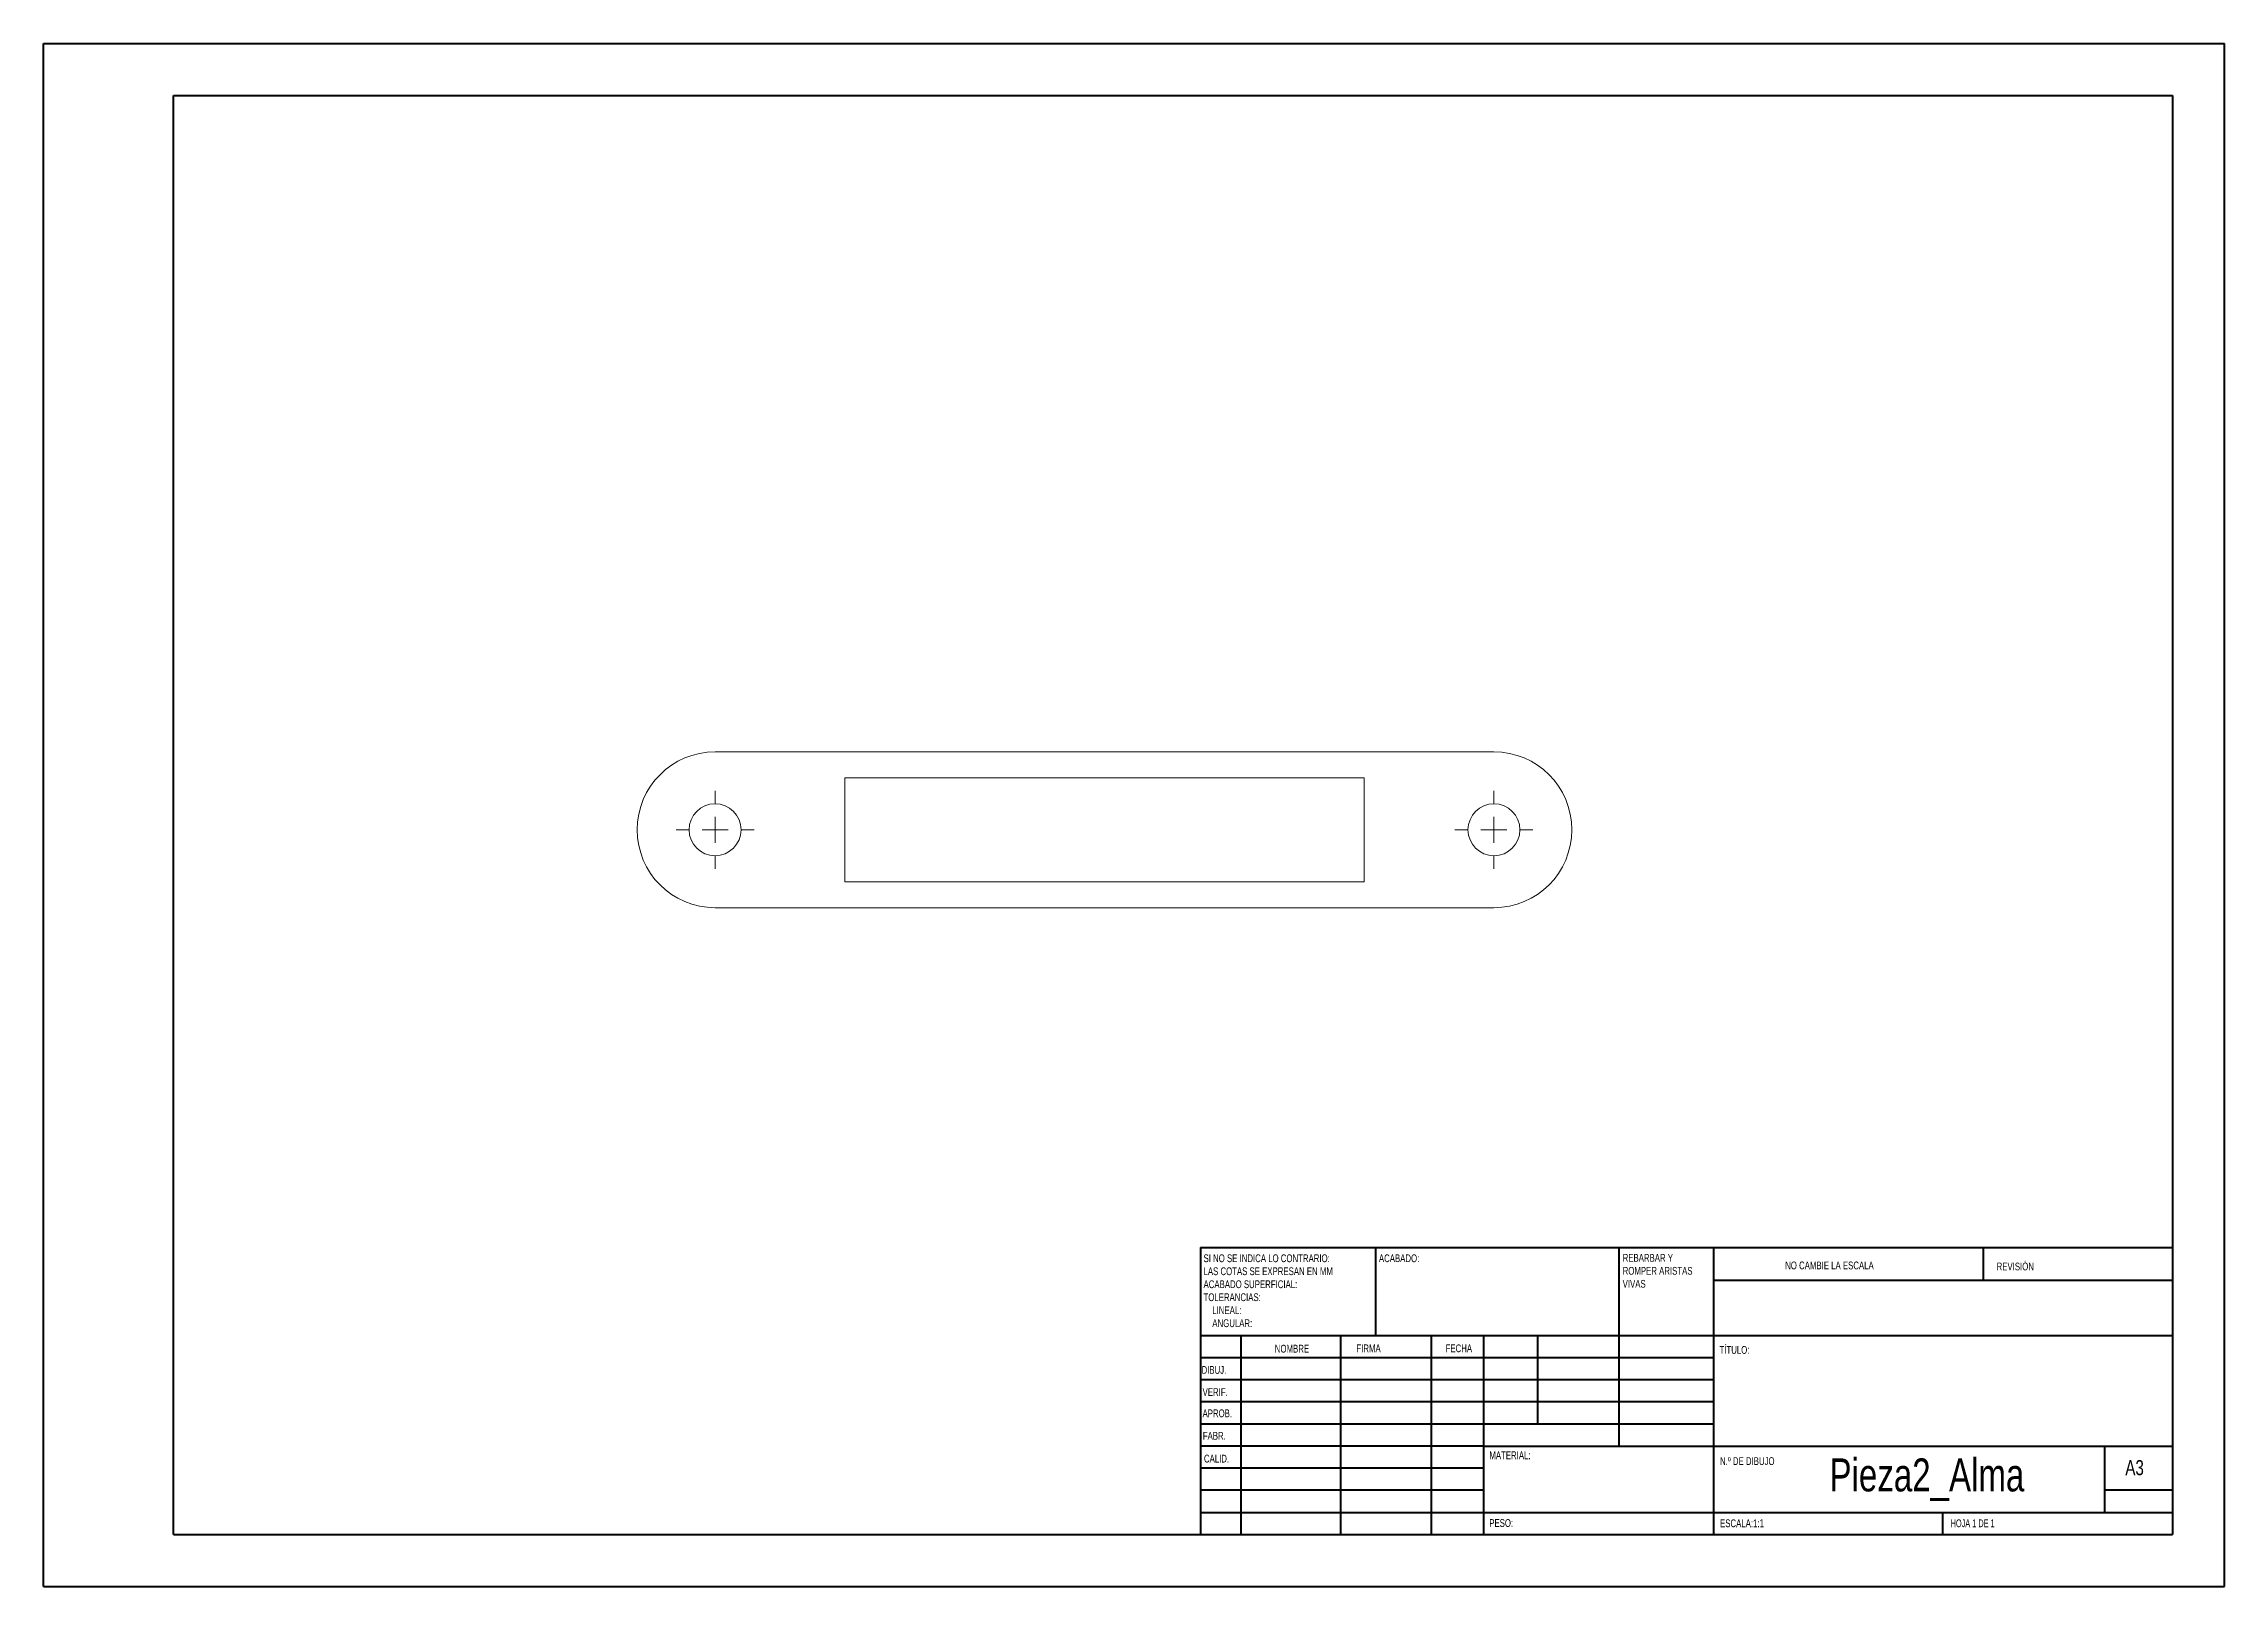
# Model space of a CAD drawing. Header units: millimetres. Extents: x 0 to 420, y 0 to 297.
import ezdxf

# ---------------------------------------------------------------- set-up
doc = ezdxf.new("R2010")
doc.units = ezdxf.units.MM
doc.styles.add('SLDTEXTSTYLE0', font='TXT', dxfattribs={"width": 0.75})
doc.styles.add('SLDTEXTSTYLE1', font='TXT', dxfattribs={"width": 0.681818})

# ---------------------------------------------------------------- blocks, each defined once
blk = doc.blocks.new('SW_NOTE_0')
at = {"color": 0, "linetype": 'Continuous', "lineweight": 0, "char_height": 1.5, "attachment_point": 1, "style": 'SLDTEXTSTYLE0'}
for s, insert in [('REBARBAR Y', (0, 1.93)), ('VIVAS', (0, -3.07)), ('ROMPER ARISTAS', (0, -0.57))]:
    blk.add_mtext(s, dxfattribs=dict(at, insert=insert))
blk = doc.blocks.new('SW_NOTE_1')
at = {"color": 0, "linetype": 'Continuous', "lineweight": 0, "char_height": 1.5, "attachment_point": 1, "style": 'SLDTEXTSTYLE0'}
for s, insert in [('SI NO SE INDICA LO CONTRARIO:', (0, 1.93)), ('ACABADO SUPERFICIAL:', (0, -3.07)), ('LAS COTAS SE EXPRESAN EN MM', (0, -0.57)), ('TOLERANCIAS:', (0, -5.57)), ('LINEAL:', (1.69, -8.07)), ('ANGULAR:', (1.69, -10.57))]:
    blk.add_mtext(s, dxfattribs=dict(at, insert=insert))
blk = doc.blocks.new('SW_CENTERMARKSYMBOL_0')
at = {"color": 0, "linetype": 'Continuous', "lineweight": 0}
for p, q in [((0, 5), (0, 7.5)), ((-5, 0), (-7.5, 0)), ((0, 0), (-2.5, 0)), ((0, 0), (0, 2.5)), ((0, 0), (0, -2.5)), ((0, 0), (2.5, 0)), ((5, 0), (7.5, 0)), ((0, -5), (0, -7.5))]:
    blk.add_line(p, q, dxfattribs=at)
blk = doc.blocks.new('SW_CENTERMARKSYMBOL_1')
at = {"color": 0, "linetype": 'Continuous', "lineweight": 0}
for p, q in [((0, 5), (0, 7.5)), ((-5, 0), (-7.5, 0)), ((0, 0), (-2.5, 0)), ((0, 0), (0, 2.5)), ((0, 0), (0, -2.5)), ((0, 0), (2.5, 0)), ((5, 0), (7.5, 0)), ((0, -5), (0, -7.5))]:
    blk.add_line(p, q, dxfattribs=at)

msp = doc.modelspace()

# ---------------------------------------------------------------- linework, layer by layer
at = {"color": 7, "linetype": 'Continuous', "lineweight": 40}
for p, q in [((0.08, 0.21), (0.08, 297.21)), ((0.08, 297.21), (420.08, 297.21)), ((420.08, 0.21), (420.08, 297.21)), ((25.08, 10.21), (25.08, 287.21)), ((25.08, 287.21), (410.08, 287.21)), ((410.08, 287.21), (410.08, 10.21)), ((222.88, 65.46), (410.08, 65.46)), ((222.88, 65.46), (222.88, 10.21)), ((256.68, 48.46), (256.68, 65.46)), ((303.48, 65.46), (303.48, 27.21)), ((321.68, 65.46), (321.68, 10.21)), ((373.68, 59.09), (373.68, 65.46)), ((410.08, 59.09), (321.68, 59.09)), ((410.08, 48.46), (222.88, 48.46)), ((230.68, 48.46), (230.68, 10.21)), ((249.87, 48.46), (249.87, 10.21)), ((267.28, 48.46), (267.28, 10.21)), ((277.48, 10.21), (277.48, 48.46)), ((287.88, 31.46), (287.88, 48.46)), ((321.68, 44.21), (222.88, 44.21)), ((321.68, 39.96), (222.88, 39.96)), ((321.68, 35.71), (222.88, 35.71)), ((321.68, 31.46), (222.88, 31.46)), ((277.48, 27.21), (222.88, 27.21)), ((277.48, 27.21), (410.08, 27.21)), ((397.08, 14.46), (397.08, 27.21)), ((277.48, 22.96), (222.88, 22.96)), ((277.48, 18.71), (222.88, 18.71)), ((410.08, 18.71), (397.08, 18.71)), ((222.88, 14.46), (410.08, 14.46)), ((365.88, 10.21), (365.88, 14.46)), ((25.08, 10.21), (410.08, 10.21)), ((0.08, 0.21), (420.08, 0.21))]:
    msp.add_line(p, q, dxfattribs=at)
at = {"color": 7, "linetype": 'Continuous', "lineweight": 15}
for p, q in [((129.4, 160.87), (279.4, 160.87)), ((154.4, 155.87), (254.4, 155.87)), ((154.4, 135.87), (154.4, 155.87)), ((254.4, 155.87), (254.4, 135.87)), ((254.4, 135.87), (154.4, 135.87)), ((279.4, 130.87), (129.4, 130.87))]:
    msp.add_line(p, q, dxfattribs=at)
for centre in [(129.4, 145.87), (279.4, 145.87)]:
    msp.add_circle(centre, 5, dxfattribs=at)
for centre, start, end in [((129.4, 145.87), 90, 270), ((279.4, 145.87), 270, 90)]:
    msp.add_arc(centre, 15, start, end, dxfattribs=at)

# ---------------------------------------------------------------- block references
at = {"color": 7, "linetype": 'Continuous', "lineweight": 0}
for name, p in [('SW_CENTERMARKSYMBOL_1', (129.4, 145.87)), ('SW_CENTERMARKSYMBOL_0', (279.4, 145.87)), ('SW_NOTE_1', (223.47, 62.2)), ('SW_NOTE_0', (304.19, 62.28))]:
    msp.add_blockref(name, p, dxfattribs=at)

# ---------------------------------------------------------------- texts
for s, insert, char_height, attachment_point, style in [('ACABADO:', (257.25, 64.13), 1.5, 1, 'SLDTEXTSTYLE0'), ('NO CAMBIE LA ESCALA', (335.49, 62.75), 1.5, 1, 'SLDTEXTSTYLE0'), ('REVISIÓN', (376.21, 62.55), 1.5, 1, 'SLDTEXTSTYLE0'), ('NOMBRE', (237.2, 46.72), 1.5, 1, 'SLDTEXTSTYLE0'), ('FIRMA', (252.91, 46.78), 1.5, 1, 'SLDTEXTSTYLE0'), ('FECHA', (270.09, 46.79), 1.5, 1, 'SLDTEXTSTYLE0'), ('TÍTULO:', (322.84, 46.49), 1.5, 1, 'SLDTEXTSTYLE0'), ('DIBUJ.', (223.09, 42.64), 1.5, 1, 'SLDTEXTSTYLE0'), ('VERIF.', (223.29, 38.37), 1.5, 1, 'SLDTEXTSTYLE0'), ('APROB.', (223.28, 34.28), 1.5, 1, 'SLDTEXTSTYLE0'), ('FABR.', (223.33, 29.95), 1.5, 1, 'SLDTEXTSTYLE0'), ('CALID.', (223.55, 25.56), 1.5, 1, 'SLDTEXTSTYLE0'), ('MATERIAL:', (278.52, 26.2), 1.5, 1, 'SLDTEXTSTYLE0'), ('N.º DE DIBUJO', (322.95, 25.08), 1.5, 1, 'SLDTEXTSTYLE0'), ('Pieza2_Alma', (362.79, 24.85), 6.35, 2, 'SLDTEXTSTYLE0'), ('A3', (401, 24.52), 2.91, 1, 'SLDTEXTSTYLE0'), ('PESO:', (278.5, 13.16), 1.499, 1, 'SLDTEXTSTYLE0'), ('ESCALA:1:1', (322.95, 13.11), 1.5, 1, 'SLDTEXTSTYLE0'), ('HOJA 1 DE 1', (367.36, 13.11), 1.5, 1, 'SLDTEXTSTYLE1')]:
    msp.add_mtext(s, dxfattribs=dict(at, insert=insert, char_height=char_height, attachment_point=attachment_point, style=style))

doc.saveas('drawing.dxf')
